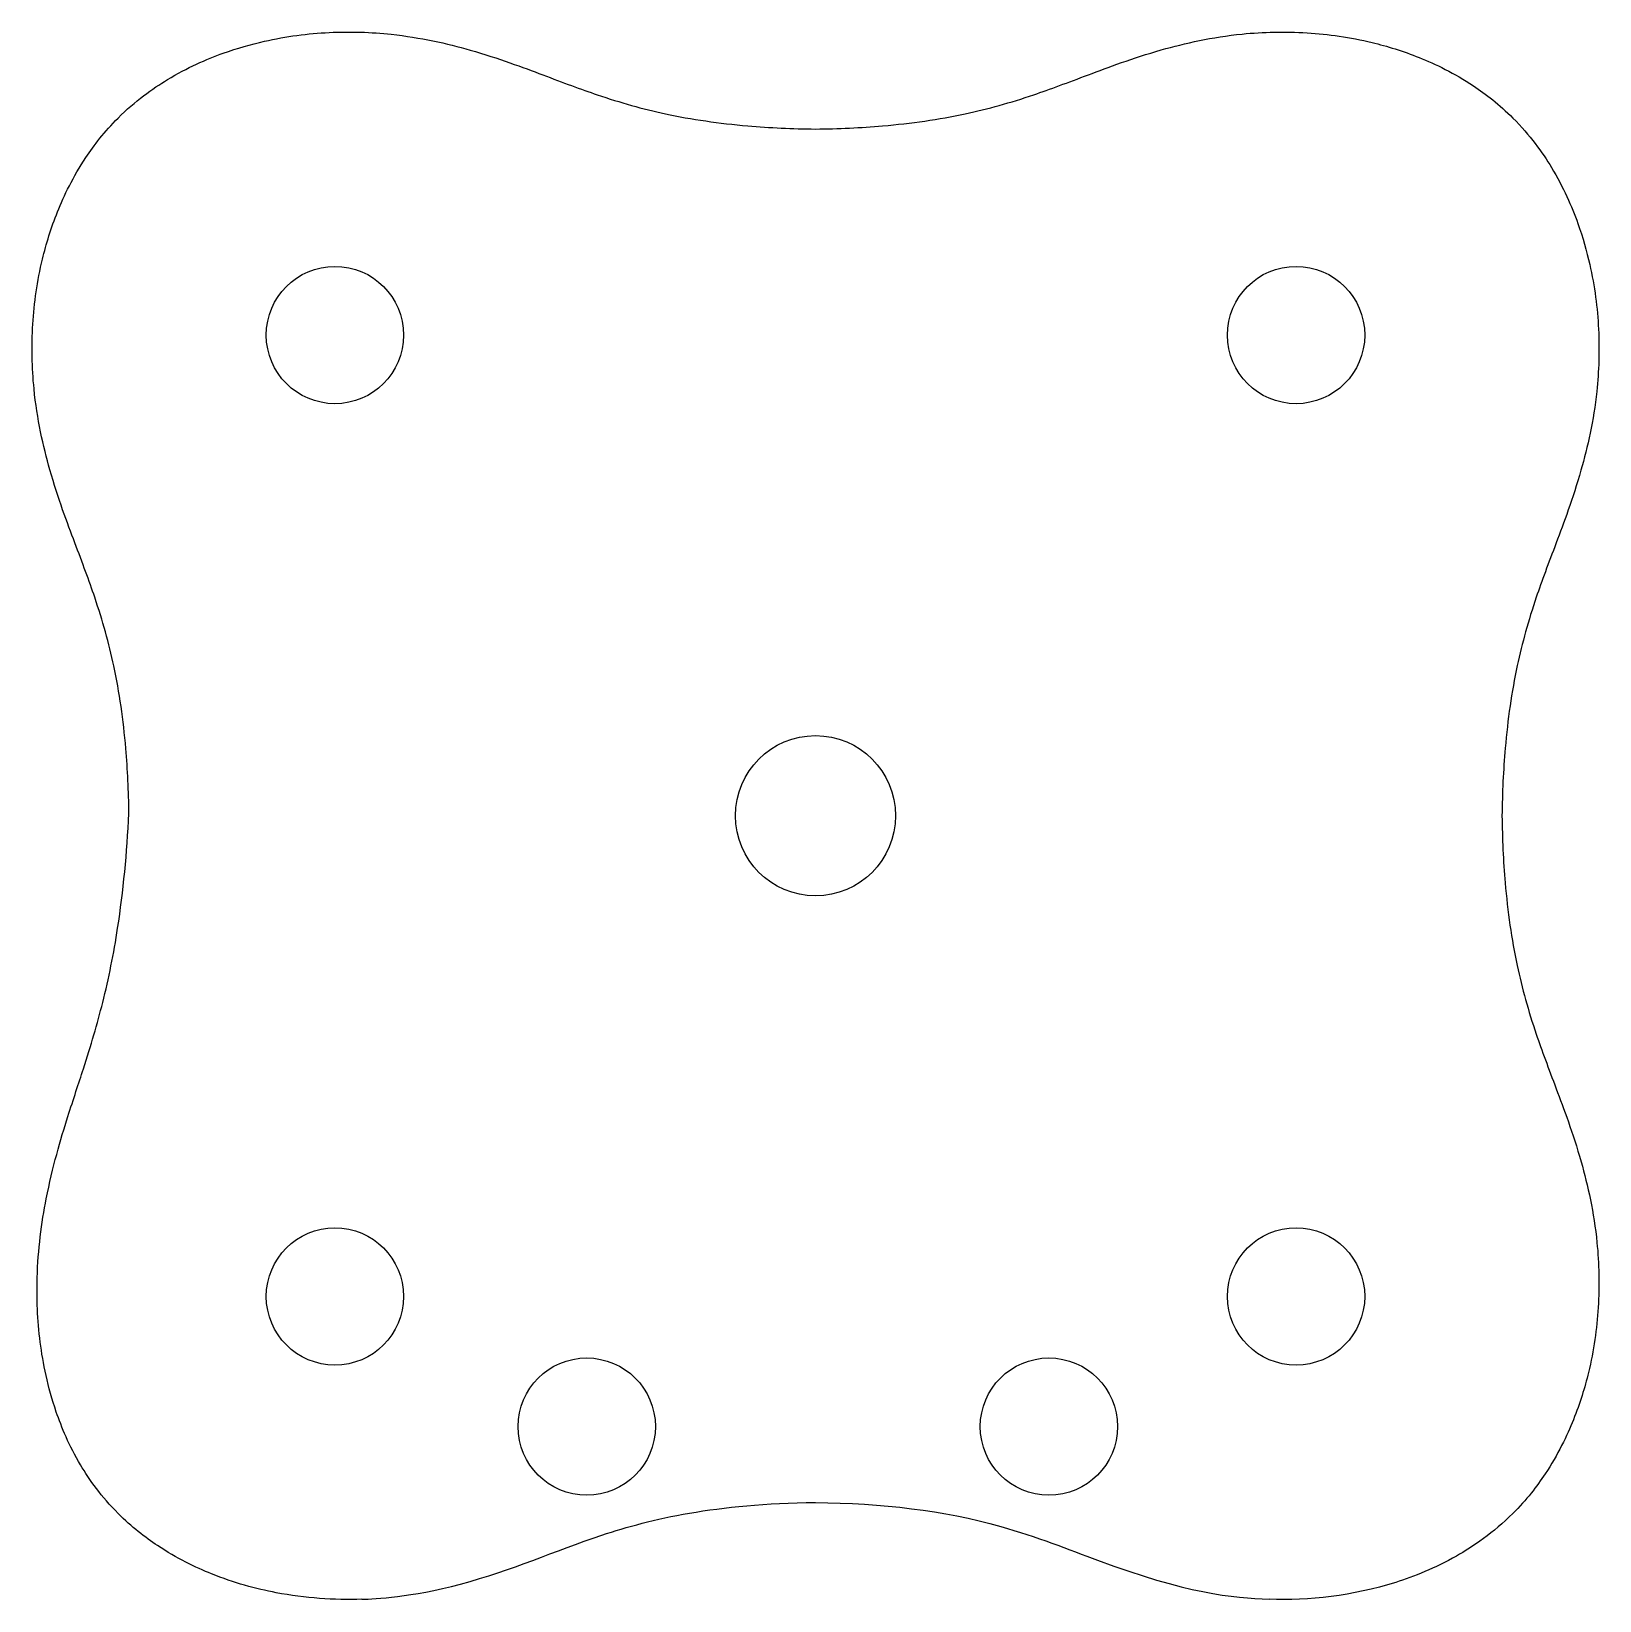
# Model space of a CAD drawing. Header units: millimetres. Extents: x -7.1 to 27.1, y -35.4 to -1.1.
import ezdxf

# ---------------------------------------------------------------- set-up
doc = ezdxf.new("R2010")
doc.units = ezdxf.units.MM
doc.layers.get('0').update_dxf_attribs({"linetype": 'CONTINUOUS'})

msp = doc.modelspace()

# ---------------------------------------------------------------- linework, layer by layer
for p, q in [((0.089, -35.368), (0.09, -35.368)), ((19.91, -35.368), (19.911, -35.368))]:
    msp.add_line(p, q)
for centre, radius in [((-0.5, -7.753), 1.5), ((20.5, -7.753), 1.5), ((10, -18.253), 1.75), ((-0.5, -28.753), 1.5), ((20.5, -28.753), 1.5), ((5.001, -31.597), 1.5), ((15.101, -31.597), 1.5)]:
    msp.add_circle(centre, radius)
for points, knots in [([(-5.239, -3.014), (-4.869, -2.643), (-4.483, -2.368), (-4.162, -2.174), (-3.731, -1.912), (-3.305, -1.727), (-2.94, -1.596), (-2.633, -1.487), (-2.332, -1.402), (-2.043, -1.336), (-1.565, -1.228), (-1.09, -1.167), (-0.627, -1.144), (-0.163, -1.121), (0.29, -1.137), (0.73, -1.184), (1.37, -1.252), (1.946, -1.383), (2.452, -1.528), (3.081, -1.707), (3.61, -1.908), (4.039, -2.069), (4.485, -2.237), (4.877, -2.385), (5.229, -2.504), (5.736, -2.676), (6.227, -2.814), (6.72, -2.919), (7.294, -3.043), (7.896, -3.129), (8.522, -3.183), (9.002, -3.225), (9.495, -3.247), (10, -3.253)], [-1.284885, -1.284885, -1.284885, -1.284885, -1.244017, -1.244017, -1.244017, -1.189205, -1.189205, -1.189205, -1.144442, -1.144442, -1.144442, -1.07036, -1.07036, -1.07036, -0.996843, -0.996843, -0.996843, -0.889876, -0.889876, -0.889876, -0.754567, -0.754567, -0.754567, -0.614532, -0.614532, -0.614532, -0.413615, -0.413615, -0.413615, -0.18141, -0.18141, -0.18141, -0.00377, -0.00377, -0.00377, -0.00377]), ([(10, -3.253), (10.501, -3.247), (10.991, -3.225), (11.467, -3.184), (12.094, -3.13), (12.696, -3.044), (13.271, -2.921), (13.767, -2.815), (14.261, -2.677), (14.771, -2.504), (15.124, -2.385), (15.517, -2.236), (15.964, -2.068), (16.395, -1.906), (16.926, -1.705), (17.556, -1.525), (18.075, -1.377), (18.666, -1.244), (19.324, -1.178), (19.783, -1.132), (20.256, -1.12), (20.74, -1.151), (21.204, -1.18), (21.681, -1.248), (22.161, -1.364), (22.489, -1.443), (22.837, -1.55), (23.193, -1.692), (23.543, -1.832), (23.959, -2.032), (24.377, -2.31), (24.643, -2.488), (24.944, -2.719), (25.239, -3.014)], [-1.281115, -1.281115, -1.281115, -1.281115, -1.104808, -1.104808, -1.104808, -0.872434, -0.872434, -0.872434, -0.670353, -0.670353, -0.670353, -0.52996, -0.52996, -0.52996, -0.394408, -0.394408, -0.394408, -0.285037, -0.285037, -0.285037, -0.208516, -0.208516, -0.208516, -0.134434, -0.134434, -0.134434, -0.083662, -0.083662, -0.083662, -0.032178, -0.032178, -0.032178, 0, 0, 0, 0]), ([(-5.001, -18.199), (-5.008, -17.717), (-5.03, -17.246), (-5.069, -16.786), (-5.123, -16.16), (-5.209, -15.557), (-5.332, -14.982), (-5.438, -14.486), (-5.576, -13.992), (-5.749, -13.482), (-5.869, -13.129), (-6.017, -12.736), (-6.185, -12.289), (-6.347, -11.859), (-6.548, -11.328), (-6.728, -10.697), (-6.876, -10.178), (-7.009, -9.587), (-7.075, -8.929), (-7.121, -8.47), (-7.133, -7.997), (-7.103, -7.513), (-7.074, -7.05), (-7.006, -6.573), (-6.889, -6.093), (-6.81, -5.765), (-6.704, -5.416), (-6.561, -5.061), (-6.421, -4.711), (-6.221, -4.295), (-5.943, -3.876), (-5.766, -3.61), (-5.534, -3.309), (-5.239, -3.014)], [-1.274693, -1.274693, -1.274693, -1.274693, -1.104808, -1.104808, -1.104808, -0.872434, -0.872434, -0.872434, -0.670353, -0.670353, -0.670353, -0.52996, -0.52996, -0.52996, -0.394408, -0.394408, -0.394408, -0.285037, -0.285037, -0.285037, -0.208516, -0.208516, -0.208516, -0.134434, -0.134434, -0.134434, -0.083662, -0.083662, -0.083662, -0.032178, -0.032178, -0.032178, 0, 0, 0, 0]), ([(25.239, -3.014), (25.61, -3.385), (25.885, -3.771), (26.08, -4.092), (26.341, -4.523), (26.526, -4.948), (26.657, -5.313), (26.767, -5.62), (26.852, -5.921), (26.917, -6.21), (27.025, -6.688), (27.086, -7.164), (27.109, -7.627), (27.132, -8.091), (27.116, -8.544), (27.07, -8.983), (27.001, -9.623), (26.871, -10.199), (26.726, -10.706), (26.546, -11.334), (26.346, -11.863), (26.184, -12.293), (26.016, -12.738), (25.868, -13.13), (25.749, -13.482), (25.577, -13.989), (25.44, -14.48), (25.334, -14.974), (25.211, -15.548), (25.124, -16.15), (25.07, -16.776), (25.029, -17.256), (25.006, -17.749), (25, -18.253)], [-1.284885, -1.284885, -1.284885, -1.284885, -1.244017, -1.244017, -1.244017, -1.189205, -1.189205, -1.189205, -1.144442, -1.144442, -1.144442, -1.07036, -1.07036, -1.07036, -0.996843, -0.996843, -0.996843, -0.889876, -0.889876, -0.889876, -0.754567, -0.754567, -0.754567, -0.614532, -0.614532, -0.614532, -0.413615, -0.413615, -0.413615, -0.18141, -0.18141, -0.18141, -0.00377, -0.00377, -0.00377, -0.00377]), ([(-5.239, -33.493), (-5.601, -33.131), (-5.866, -32.758), (-6.058, -32.435), (-6.306, -32.017), (-6.476, -31.608), (-6.589, -31.278), (-6.778, -30.73), (-6.881, -30.206), (-6.939, -29.755), (-7.002, -29.264), (-7.019, -28.791), (-7.006, -28.344), (-6.988, -27.727), (-6.913, -27.15), (-6.808, -26.618), (-6.673, -25.928), (-6.494, -25.328), (-6.335, -24.823), (-6.214, -24.44), (-6.098, -24.095), (-5.998, -23.784), (-5.833, -23.271), (-5.691, -22.796), (-5.575, -22.336), (-5.442, -21.805), (-5.333, -21.263), (-5.248, -20.709), (-5.123, -19.905), (-5.045, -19.065), (-5.001, -18.199)], [-1.273483, -1.273483, -1.273483, -1.273483, -1.239082, -1.239082, -1.239082, -1.193348, -1.193348, -1.193348, -1.118615, -1.118615, -1.118615, -1.039526, -1.039526, -1.039526, -0.931599, -0.931599, -0.931599, -0.790661, -0.790661, -0.790661, -0.683816, -0.683816, -0.683816, -0.50673, -0.50673, -0.50673, -0.303401, -0.303401, -0.303401, -0.009943, -0.009943, -0.009943, -0.009943]), ([(25, -18.253), (25.006, -18.754), (25.028, -19.244), (25.069, -19.721), (25.123, -20.347), (25.209, -20.95), (25.332, -21.525), (25.438, -22.021), (25.576, -22.515), (25.749, -23.025), (25.869, -23.378), (26.017, -23.77), (26.185, -24.218), (26.347, -24.648), (26.548, -25.179), (26.728, -25.81), (26.876, -26.329), (27.009, -26.92), (27.075, -27.578), (27.121, -28.037), (27.133, -28.51), (27.103, -28.994), (27.074, -29.457), (27.006, -29.934), (26.889, -30.414), (26.81, -30.742), (26.704, -31.091), (26.561, -31.446), (26.421, -31.796), (26.221, -32.212), (25.943, -32.631), (25.766, -32.897), (25.534, -33.198), (25.239, -33.493)], [-1.281115, -1.281115, -1.281115, -1.281115, -1.104808, -1.104808, -1.104808, -0.872434, -0.872434, -0.872434, -0.670353, -0.670353, -0.670353, -0.52996, -0.52996, -0.52996, -0.394408, -0.394408, -0.394408, -0.285037, -0.285037, -0.285037, -0.208516, -0.208516, -0.208516, -0.134434, -0.134434, -0.134434, -0.083662, -0.083662, -0.083662, -0.032178, -0.032178, -0.032178, 0, 0, 0, 0]), ([(0.089, -35.368), (-0.52, -35.389), (-1.149, -35.346), (-1.784, -35.225), (-2.227, -35.14), (-2.708, -35.01), (-3.196, -34.814), (-3.545, -34.673), (-3.96, -34.474), (-4.377, -34.197), (-4.643, -34.019), (-4.944, -33.788), (-5.239, -33.493)], [-0.252845, -0.252845, -0.252845, -0.252845, -0.153796, -0.153796, -0.153796, -0.0835239, -0.0835239, -0.0835239, -0.0321779, -0.0321779, -0.0321779, 0, 0, 0, 0]), ([(0.09, -35.368), (0.398, -35.357), (1.143, -35.33), (3.373, -34.736), (4.294, -34.312), (6.417, -33.609), (7.805, -33.28), (10, -33.254)], [0, 0, 0, 0, 0.0925683, 0.0925683, 0.1872487, 0.1872487, 0.2861795, 0.2861795, 0.2861795, 0.2861795]), ([(10, -33.254), (11.458, -33.271), (12.792, -33.424), (14.822, -33.996), (15.549, -34.285), (18.092, -35.235), (19.119, -35.34), (19.91, -35.368)], [0, 0, 0, 0, 0.437429, 0.437429, 0.706701, 0.706701, 1.549082, 1.549082, 1.549082, 1.549082]), ([(25.239, -33.493), (24.814, -33.918), (24.364, -34.221), (24.007, -34.424), (23.538, -34.69), (23.075, -34.873), (22.677, -34.999), (21.73, -35.299), (20.783, -35.398), (19.911, -35.368)], [-0.2538481, -0.2538481, -0.2538481, -0.2538481, -0.2065369, -0.2065369, -0.2065369, -0.1453189, -0.1453189, -0.1453189, -0.0010205, -0.0010205, -0.0010205, -0.0010205])]:
    msp.add_open_spline(points, degree=3, knots=knots)

doc.saveas('drawing.dxf')
